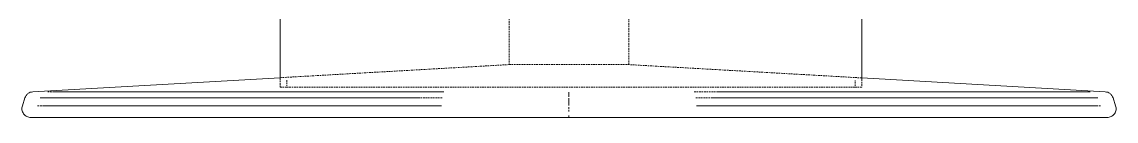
# Model space of a CAD drawing. Header units: millimetres. Extents: x 1242 to 5715, y 197 to 5386.
# Drawn here: x 2944 to 3787, y 1857 to 1928 of the extents above; entities that cross this region are included whole.
import ezdxf

# ---------------------------------------------------------------- set-up
doc = ezdxf.new("R2010")
doc.units = ezdxf.units.MM
doc.linetypes.add('HIDDEN', pattern=[1.905, 1.27, -0.635])

msp = doc.modelspace()

# ---------------------------------------------------------------- linework, layer by layer
at = {"color": 7, "linetype": 'HIDDEN', "lineweight": 0}
for p, q in [((3319.16, 2645.56), (3319.16, 1897.83)), ((3411.45, 1897.83), (3411.45, 2645.56)), ((3319.16, 1897.83), (3142.97, 1887.81)), ((3319.16, 1897.83), (3411.45, 1897.83)), ((3590.71, 1887.64), (3411.45, 1897.83)), ((3142.97, 1880.52), (3142.97, 1886.72)), ((3147.97, 1880.52), (3142.97, 1880.52)), ((3147.97, 1885.91), (3147.97, 1881.47)), ((3147.97, 1880.52), (3585.71, 1880.52)), ((3585.71, 1881.45), (3585.71, 1885.78)), ((3590.71, 1880.52), (3585.71, 1880.52)), ((3590.71, 1886.56), (3590.71, 1880.52)), ((3365.3, 1866.48), (3365.3, 1872.04))]:
    msp.add_line(p, q, dxfattribs=at)
at = {"color": 7, "linetype": 'Continuous', "lineweight": 15}
for p, q in [((3142.97, 1886.72), (3142.97, 2166.2)), ((3590.71, 2166.2), (3590.71, 1886.56)), ((3142.97, 1887.81), (2952.42, 1876.99)), ((3778.19, 1876.99), (3590.71, 1887.64)), ((2944.42, 1866.19), (2946.39, 1872.32)), ((3786.19, 1866.19), (3784.22, 1872.32))]:
    msp.add_line(p, q, dxfattribs=at)
at = {"color": 8, "linetype": 'Continuous', "lineweight": 15}
msp.add_line((3365.3, 1872.04), (3365.3, 1866.48), dxfattribs=at)
at = {"color": 7, "linetype": 'Continuous', "lineweight": 15}
for points, knots in [([(2952.47, 1876.99), (2951.81, 1876.9), (2950.46, 1876.72), (2948.64, 1875.68), (2947.17, 1874.2), (2946.64, 1872.94), (2946.39, 1872.32)], [0, 0, 0, 0, 0.243997, 0.499728, 0.755606, 1, 1, 1, 1]), ([(3784.22, 1872.32), (3783.96, 1872.94), (3783.44, 1874.2), (3781.97, 1875.68), (3780.15, 1876.72), (3778.8, 1876.9), (3778.14, 1876.99)], [0, 0, 0, 0, 0.244394, 0.500273, 0.756003, 1, 1, 1, 1]), ([(2944.44, 1866.26), (2944.31, 1865.79), (2944.06, 1864.82), (2944.09, 1863.24), (2944.5, 1861.63), (2945.33, 1860.12), (2946.51, 1858.87), (2947.92, 1857.99), (2949.41, 1857.47), (2950.42, 1857.42), (2950.9, 1857.39)], [0, 0, 0, 0, 0.112554, 0.23513, 0.365446, 0.500008, 0.634568, 0.764881, 0.887452, 1, 1, 1, 1]), ([(3779.71, 1857.39), (3780.19, 1857.42), (3781.2, 1857.47), (3782.69, 1857.99), (3784.1, 1858.87), (3785.28, 1860.12), (3786.11, 1861.63), (3786.52, 1863.24), (3786.55, 1864.82), (3786.3, 1865.79), (3786.17, 1866.26)], [0, 0, 0, 0, 0.112548, 0.235118, 0.365431, 0.499992, 0.634553, 0.76487, 0.887446, 1, 1, 1, 1]), ([(2950.83, 1857.39), (2950.94, 1857.39), (2951.15, 1857.39), (2952.91, 1857.39), (2955.78, 1857.39), (2959.9, 1857.39), (2965.25, 1857.39), (2971.86, 1857.39), (2978.91, 1857.39), (2985.96, 1857.39), (2992.69, 1857.39), (3000.11, 1857.39), (3008.25, 1857.39), (3016.39, 1857.39), (3024.3, 1857.39), (3031.82, 1857.39), (3039.55, 1857.39), (3047.4, 1857.39), (3055.41, 1857.39), (3063.65, 1857.39), (3072.18, 1857.39), (3080.97, 1857.39), (3090.01, 1857.39), (3099.13, 1857.39), (3108.17, 1857.39), (3117.54, 1857.39), (3127.57, 1857.39), (3136.49, 1857.39), (3143.72, 1857.39), (3148.99, 1857.39), (3154.32, 1857.39), (3159.69, 1857.39), (3165.11, 1857.39), (3170.59, 1857.39), (3176.32, 1857.39), (3182.32, 1857.39), (3188.83, 1857.39), (3195.71, 1857.39), (3202.97, 1857.39), (3211.7, 1857.39), (3221.86, 1857.39), (3233.32, 1857.39), (3244.67, 1857.39), (3255.9, 1857.39), (3267.2, 1857.39), (3278.58, 1857.39), (3289.62, 1857.39), (3302.11, 1857.39), (3316.13, 1857.39), (3332.28, 1857.39), (3348.7, 1857.39), (3359.77, 1857.39), (3365.3, 1857.39)], [0, 0, 0, 0, 0.032796, 0.066014, 0.100392, 0.134852, 0.169359, 0.204552, 0.239963, 0.26433, 0.288673, 0.313688, 0.339354, 0.36503, 0.385047, 0.404978, 0.424621, 0.443754, 0.462374, 0.481151, 0.499964, 0.518778, 0.537603, 0.556421, 0.574311, 0.591269, 0.610879, 0.63137, 0.64091, 0.650452, 0.659999, 0.669542, 0.679084, 0.688629, 0.698261, 0.7089, 0.719556, 0.731554, 0.743802, 0.756052, 0.775111, 0.793966, 0.812043, 0.830015, 0.847845, 0.865793, 0.883795, 0.899728, 0.924212, 0.948991, 0.974502, 1, 1, 1, 1]), ([(3365.3, 1857.39), (3367.91, 1857.39), (3373.12, 1857.39), (3380.93, 1857.39), (3388.73, 1857.39), (3396.38, 1857.39), (3403.33, 1857.39), (3408.79, 1857.39), (3413.41, 1857.39), (3418.09, 1857.39), (3423.6, 1857.39), (3429.44, 1857.39), (3435.26, 1857.39), (3440.85, 1857.39), (3446.19, 1857.39), (3453.05, 1857.39), (3461.63, 1857.39), (3471.9, 1857.39), (3481.47, 1857.39), (3490.34, 1857.39), (3499.02, 1857.39), (3508.11, 1857.39), (3518.17, 1857.39), (3528.55, 1857.39), (3538.9, 1857.39), (3548.99, 1857.39), (3559.24, 1857.39), (3570.02, 1857.39), (3581.02, 1857.39), (3590.55, 1857.39), (3598.58, 1857.39), (3605.12, 1857.39), (3611.4, 1857.39), (3617.45, 1857.39), (3623.5, 1857.39), (3630.99, 1857.39), (3639.71, 1857.39), (3649.29, 1857.39), (3657.09, 1857.39), (3665.67, 1857.39), (3674.07, 1857.39), (3683.17, 1857.39), (3690.74, 1857.39), (3698, 1857.39), (3705.25, 1857.39), (3712.18, 1857.39), (3718.53, 1857.39), (3724.23, 1857.39), (3729.64, 1857.39), (3734.5, 1857.39), (3738.89, 1857.39), (3742.85, 1857.39), (3746.62, 1857.39), (3751.02, 1857.39), (3755.61, 1857.39), (3760.22, 1857.39), (3764.37, 1857.39), (3768.22, 1857.39), (3771.64, 1857.39), (3774.22, 1857.39), (3776.07, 1857.39), (3777.4, 1857.39), (3778.44, 1857.39), (3779.2, 1857.39), (3779.69, 1857.39), (3779.75, 1857.39), (3779.78, 1857.39)], [0, 0, 0, 0, 0.012001, 0.024, 0.036002, 0.04801, 0.05933, 0.068123, 0.073301, 0.080762, 0.089832, 0.0989, 0.107967, 0.117037, 0.125067, 0.133039, 0.149308, 0.165577, 0.181845, 0.195105, 0.208295, 0.223912, 0.239548, 0.257883, 0.275662, 0.291736, 0.309406, 0.328667, 0.348377, 0.368234, 0.380551, 0.392867, 0.404901, 0.416328, 0.427751, 0.440241, 0.460797, 0.480573, 0.500005, 0.51086, 0.536995, 0.556887, 0.575067, 0.592319, 0.611857, 0.632149, 0.649381, 0.666612, 0.68349, 0.700369, 0.714747, 0.729117, 0.743486, 0.757862, 0.782335, 0.803321, 0.824194, 0.848619, 0.873149, 0.896873, 0.914919, 0.930993, 0.947594, 0.964982, 0.982472, 1, 1, 1, 1])]:
    msp.add_open_spline(points, degree=3, knots=knots, dxfattribs=at)
at = {"color": 8, "linetype": 'Continuous', "lineweight": 15}
for points, knots in [([(2958.06, 1872.32), (2959.57, 1872.32), (2962.94, 1872.32), (2969.71, 1872.32), (2978.07, 1872.32), (2987.68, 1872.32), (2998.47, 1872.32), (3010.41, 1872.32), (3023.47, 1872.32), (3037.61, 1872.32), (3052.78, 1872.32), (3068.93, 1872.32), (3086.01, 1872.32), (3103.98, 1872.32), (3122.76, 1872.32), (3142.31, 1872.32), (3162.56, 1872.32), (3183.45, 1872.32), (3204.91, 1872.32), (3226.86, 1872.32), (3241.84, 1872.32), (3249.33, 1872.32)], [0, 0, 0, 0, 0.042553, 0.095745, 0.148936, 0.202128, 0.255319, 0.308511, 0.361702, 0.414894, 0.468085, 0.521277, 0.574468, 0.62766, 0.680851, 0.734043, 0.787234, 0.840426, 0.893617, 0.946809, 1, 1, 1, 1]), ([(3268.94, 1876.99), (3262.95, 1876.99), (3249.45, 1876.99), (3228.87, 1876.99), (3207.22, 1876.99), (3186.07, 1876.99), (3165.48, 1876.99), (3145.52, 1876.99), (3126.26, 1876.99), (3107.74, 1876.99), (3090.04, 1876.99), (3073.2, 1876.99), (3057.28, 1876.99), (3042.33, 1876.99), (3028.4, 1876.99), (3015.52, 1876.99), (3003.75, 1876.99), (2993.11, 1876.99), (2983.66, 1876.99), (2975.33, 1876.99), (2970.82, 1876.99), (2968.56, 1876.99)], [0, 0, 0, 0, 0.042553, 0.095745, 0.148936, 0.202128, 0.255319, 0.308511, 0.361702, 0.414894, 0.468085, 0.521277, 0.574468, 0.62766, 0.680851, 0.734043, 0.787234, 0.840426, 0.893617, 0.946809, 1, 1, 1, 1]), ([(3365.3, 1873.13), (3365.3, 1873.46), (3365.3, 1874.43), (3365.3, 1875.13), (3365.3, 1875.59)], [0, 0, 0, 0, 0.340785, 1, 1, 1, 1]), ([(3772.5, 1872.32), (3771.57, 1872.32), (3768.87, 1872.32), (3763.02, 1872.32), (3755.33, 1872.32), (3746.76, 1872.32), (3737.56, 1872.32), (3727.32, 1872.32), (3716.07, 1872.32), (3703.84, 1872.32), (3690.66, 1872.32), (3676.59, 1872.32), (3661.66, 1872.32), (3645.93, 1872.32), (3629.48, 1872.32), (3612.37, 1872.32), (3594.67, 1872.32), (3576.47, 1872.32), (3557.84, 1872.32), (3538.87, 1872.32), (3518.73, 1872.32), (3497.49, 1872.32), (3482.46, 1872.32), (3474.99, 1872.32)], [0, 0, 0, 0, 0.0274122, 0.0794065, 0.1320944, 0.1787109, 0.2257525, 0.2731648, 0.3208904, 0.3688697, 0.417041, 0.4653412, 0.5137061, 0.562071, 0.6103712, 0.6585426, 0.7065218, 0.7542475, 0.8016597, 0.8487013, 0.8953178, 0.9480057, 1, 1, 1, 1]), ([(3766.68, 1876.99), (3765.2, 1876.99), (3761.87, 1876.99), (3755.2, 1876.99), (3746.97, 1876.99), (3737.49, 1876.99), (3726.86, 1876.99), (3715.09, 1876.99), (3702.21, 1876.99), (3688.28, 1876.99), (3673.33, 1876.99), (3657.41, 1876.99), (3640.57, 1876.99), (3622.87, 1876.99), (3604.35, 1876.99), (3585.09, 1876.99), (3565.13, 1876.99), (3544.54, 1876.99), (3523.39, 1876.99), (3501.76, 1876.99), (3486.99, 1876.99), (3479.61, 1876.99)], [0, 0, 0, 0, 0.042553, 0.095745, 0.148936, 0.202128, 0.255319, 0.308511, 0.361702, 0.414894, 0.468085, 0.521277, 0.574468, 0.62766, 0.680851, 0.734043, 0.787234, 0.840426, 0.893617, 0.946809, 1, 1, 1, 1]), ([(3267.08, 1866.19), (3260.96, 1866.19), (3247.21, 1866.19), (3226.23, 1866.19), (3204.15, 1866.19), (3182.59, 1866.19), (3161.61, 1866.19), (3141.26, 1866.19), (3121.62, 1866.19), (3102.75, 1866.19), (3084.7, 1866.19), (3067.54, 1866.19), (3051.31, 1866.19), (3036.07, 1866.19), (3021.87, 1866.19), (3008.74, 1866.19), (2996.74, 1866.19), (2985.9, 1866.19), (2976.27, 1866.19), (2967.77, 1866.19), (2963.17, 1866.19), (2960.87, 1866.19)], [0, 0, 0, 0, 0.042553, 0.095745, 0.148936, 0.202128, 0.255319, 0.308511, 0.361702, 0.414894, 0.468085, 0.521277, 0.574468, 0.62766, 0.680851, 0.734043, 0.787234, 0.840426, 0.893617, 0.946809, 1, 1, 1, 1]), ([(3463.52, 1866.19), (3467.52, 1866.19), (3479.13, 1866.19), (3498.09, 1866.19), (3519.46, 1866.19), (3539.69, 1866.19), (3558.75, 1866.19), (3577.46, 1866.19), (3595.75, 1866.19), (3613.53, 1866.19), (3630.72, 1866.19), (3647.25, 1866.19), (3663.05, 1866.19), (3678.05, 1866.19), (3692.19, 1866.19), (3705.43, 1866.19), (3717.72, 1866.19), (3729.02, 1866.19), (3739.3, 1866.19), (3748.56, 1866.19), (3757.15, 1866.19), (3764.98, 1866.19), (3769.34, 1866.19), (3771.51, 1866.19)], [0, 0, 0, 0, 0.027372, 0.079368, 0.132058, 0.178677, 0.22572, 0.273135, 0.320862, 0.368844, 0.417017, 0.465319, 0.513686, 0.562053, 0.610355, 0.658528, 0.70651, 0.754237, 0.801652, 0.848695, 0.895313, 0.948004, 1, 1, 1, 1]), ([(3365.3, 1857.5), (3365.3, 1857.52), (3365.3, 1857.57), (3365.3, 1858), (3365.3, 1858.61), (3365.3, 1858.93)], [0, 0, 0, 0, 0.105577, 0.539401, 1, 1, 1, 1])]:
    msp.add_open_spline(points, degree=3, knots=knots, dxfattribs=at)
at = {"color": 7, "linetype": 'HIDDEN', "lineweight": 0}
for points, knots in [([(3267.54, 1872.32), (3261.45, 1872.32), (3247.76, 1872.32), (3226.88, 1872.32), (3204.91, 1872.32), (3183.45, 1872.32), (3162.56, 1872.32), (3142.31, 1872.32), (3122.76, 1872.32), (3103.98, 1872.32), (3086.01, 1872.32), (3068.93, 1872.32), (3052.78, 1872.32), (3037.61, 1872.32), (3023.47, 1872.32), (3010.41, 1872.32), (2998.47, 1872.32), (2987.67, 1872.32), (2978.09, 1872.32), (2969.63, 1872.32), (2965.05, 1872.32), (2962.76, 1872.32)], [0, 0, 0, 0, 0.042553, 0.095745, 0.148936, 0.202128, 0.255319, 0.308511, 0.361702, 0.414894, 0.468085, 0.521277, 0.574468, 0.62766, 0.680851, 0.734043, 0.787234, 0.840426, 0.893617, 0.946809, 1, 1, 1, 1]), ([(2963.93, 1876.99), (2965.41, 1876.99), (2968.74, 1876.99), (2975.41, 1876.99), (2983.64, 1876.99), (2993.12, 1876.99), (3003.75, 1876.99), (3015.52, 1876.99), (3028.4, 1876.99), (3042.33, 1876.99), (3057.28, 1876.99), (3073.2, 1876.99), (3090.04, 1876.99), (3107.74, 1876.99), (3126.26, 1876.99), (3145.52, 1876.99), (3165.48, 1876.99), (3186.07, 1876.99), (3207.22, 1876.99), (3228.85, 1876.99), (3243.62, 1876.99), (3251, 1876.99)], [0, 0, 0, 0, 0.0425532, 0.0957447, 0.1489362, 0.2021277, 0.2553191, 0.3085106, 0.3617021, 0.4148936, 0.4680851, 0.5212766, 0.5744681, 0.6276596, 0.6808511, 0.7340426, 0.787234, 0.8404255, 0.893617, 0.9468085, 1, 1, 1, 1]), ([(3365.3, 1876.81), (3365.3, 1876.75), (3365.3, 1876.59), (3365.3, 1875.99), (3365.3, 1875.59)], [0, 0, 0, 0, 0.340769, 1, 1, 1, 1]), ([(3461.67, 1876.99), (3467.66, 1876.99), (3481.16, 1876.99), (3501.74, 1876.99), (3523.39, 1876.99), (3544.54, 1876.99), (3565.13, 1876.99), (3585.09, 1876.99), (3604.35, 1876.99), (3622.87, 1876.99), (3640.57, 1876.99), (3657.41, 1876.99), (3673.33, 1876.99), (3688.28, 1876.99), (3702.21, 1876.99), (3715.09, 1876.99), (3726.86, 1876.99), (3737.5, 1876.99), (3746.94, 1876.99), (3755.28, 1876.99), (3759.79, 1876.99), (3762.05, 1876.99)], [0, 0, 0, 0, 0.042553, 0.095745, 0.148936, 0.202128, 0.255319, 0.308511, 0.361702, 0.414894, 0.468085, 0.521277, 0.574468, 0.62766, 0.680851, 0.734043, 0.787234, 0.840426, 0.893617, 0.946809, 1, 1, 1, 1]), ([(3463.06, 1872.32), (3467.04, 1872.32), (3478.6, 1872.32), (3497.46, 1872.32), (3518.74, 1872.32), (3538.87, 1872.32), (3557.84, 1872.32), (3576.47, 1872.32), (3594.67, 1872.32), (3612.37, 1872.32), (3629.48, 1872.32), (3645.93, 1872.32), (3661.66, 1872.32), (3676.59, 1872.32), (3690.66, 1872.32), (3703.84, 1872.32), (3716.07, 1872.32), (3727.32, 1872.32), (3737.55, 1872.32), (3746.77, 1872.32), (3755.31, 1872.32), (3763.11, 1872.32), (3767.45, 1872.32), (3769.61, 1872.32)], [0, 0, 0, 0, 0.027379, 0.079375, 0.132065, 0.178683, 0.225726, 0.27314, 0.320867, 0.368848, 0.417021, 0.465323, 0.513689, 0.562056, 0.610358, 0.658531, 0.706512, 0.754239, 0.801653, 0.848696, 0.895314, 0.948004, 1, 1, 1, 1]), ([(2956.15, 1866.19), (2957.66, 1866.19), (2961.05, 1866.19), (2967.85, 1866.19), (2976.25, 1866.19), (2985.9, 1866.19), (2996.74, 1866.19), (3008.74, 1866.19), (3021.87, 1866.19), (3036.07, 1866.19), (3051.31, 1866.19), (3067.54, 1866.19), (3084.7, 1866.19), (3102.75, 1866.19), (3121.62, 1866.19), (3141.26, 1866.19), (3161.61, 1866.19), (3182.59, 1866.19), (3204.16, 1866.19), (3226.21, 1866.19), (3241.26, 1866.19), (3248.79, 1866.19)], [0, 0, 0, 0, 0.042553, 0.095745, 0.148936, 0.202128, 0.255319, 0.308511, 0.361702, 0.414894, 0.468085, 0.521277, 0.574468, 0.62766, 0.680851, 0.734043, 0.787234, 0.840426, 0.893617, 0.946809, 1, 1, 1, 1]), ([(3365.3, 1865.17), (3365.3, 1865.04), (3365.3, 1864.42), (3365.3, 1863.2), (3365.3, 1862.18), (3365.3, 1861.65)], [0, 0, 0, 0, 0.105566, 0.539394, 1, 1, 1, 1]), ([(3774.41, 1866.19), (3773.48, 1866.19), (3770.77, 1866.19), (3764.89, 1866.19), (3757.17, 1866.19), (3748.56, 1866.19), (3739.31, 1866.19), (3729.02, 1866.19), (3717.72, 1866.19), (3705.43, 1866.19), (3692.19, 1866.19), (3678.05, 1866.19), (3663.05, 1866.19), (3647.25, 1866.19), (3630.72, 1866.19), (3613.53, 1866.19), (3595.75, 1866.19), (3577.46, 1866.19), (3558.75, 1866.19), (3539.69, 1866.19), (3519.45, 1866.19), (3498.11, 1866.19), (3483.01, 1866.19), (3475.5, 1866.19)], [0, 0, 0, 0, 0.027372, 0.079369, 0.132059, 0.178677, 0.225721, 0.273135, 0.320863, 0.368844, 0.417017, 0.465319, 0.513686, 0.562053, 0.610355, 0.658529, 0.70651, 0.754237, 0.801652, 0.848695, 0.895314, 0.948004, 1, 1, 1, 1])]:
    msp.add_open_spline(points, degree=3, knots=knots, dxfattribs=at)

doc.saveas('drawing.dxf')
